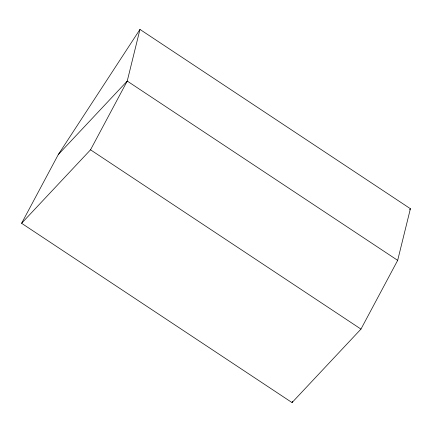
<?xml version="1.0" encoding="UTF-8"?>
<svg xmlns="http://www.w3.org/2000/svg" width="432" height="432" viewBox="0 0 432 432"><rect width="100%" height="100%" fill="white"/><g stroke="black" fill="none" stroke-linecap="round" stroke-linejoin="round"><path stroke-width="0.65" d="M139.963 29.425L127.235 81.07L90.531 149.812L21.6 223.29L292.037 402.575L360.968 329.098L397.672 260.356L410.4 208.71L139.963 29.425L58.304 154.548L21.6 223.29M292.037 402.575L292.669 401.393M409.666 209.833L410.4 208.71M58.304 154.548L127.235 81.07L397.672 260.356M90.531 149.812L360.968 329.098"/></g></svg>
